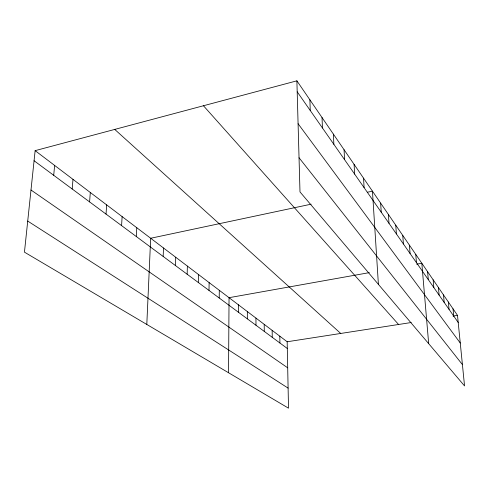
<?xml version="1.0" encoding="UTF-8"?>
<svg xmlns="http://www.w3.org/2000/svg" width="489" height="489" viewBox="0 0 489 489"><rect width="100%" height="100%" fill="white"/><g stroke="black" fill="none" stroke-linecap="round" stroke-linejoin="round"><path stroke-width="0.73" d="M238.363 312.196L238.381 304.763M228.54 372.74L229.048 297.685L369.311 272.636M219.213 298.003L219.304 290.301M209.005 290.429L209.127 282.587M198.326 282.514L198.497 274.518M187.153 274.231L187.373 266.083M175.447 265.551L175.716 257.251M163.173 256.456L163.497 247.984M146.804 324.451L150.673 238.259L311.145 204.182M136.315 236.542L136.773 227.715M121.584 225.625L122.122 216.609M106.034 214.096L106.657 204.885M89.591 201.902L90.306 192.489M72.183 188.992L72.995 179.359M53.704 175.3L54.64 165.441M35.135 150.649L24.45 252.159L288.51 408.174L287.171 341.762L35.135 150.649L296.884 80.826L457.496 315.35L464.55 385.949L299.995 191.914L296.884 80.826M367.282 192.263L372.453 191.162L378.407 284.372M416.671 264.176L421.818 263.253L428.682 343.651M287.171 341.762L411.218 322.526M453.065 316.041L457.496 315.35M27.72 221.077L288.107 388.119M30.99 190.007L287.697 367.826M34.071 160.74L287.306 348.486M114.738 129.414L340.735 333.455M203.455 105.746L398.584 324.488M299.042 157.745L462.417 364.598M298.088 123.723L460.265 343.021M297.196 91.804L458.211 322.483M453.022 308.81L453.731 316.065M448.358 302L449.067 309.384M443.499 294.904L444.201 302.416M438.425 287.501L439.134 295.148M433.138 279.775L433.835 287.563M427.606 271.701L428.303 279.635M415.766 254.408L416.445 262.648M409.415 245.142L410.088 253.54M402.753 235.411L403.413 243.98M395.754 225.191L396.402 233.931M388.388 214.439L389.024 223.363M380.631 203.112L381.249 212.226M363.541 178.149L364.109 187.666M354.091 164.359L354.635 174.096M344.06 149.713L344.568 159.677M333.394 134.133L333.865 144.341M322.025 117.531L322.447 127.984M309.885 99.805L310.252 110.514M279.806 336.175L279.922 343.009M272.153 330.375L272.251 337.318M264.207 324.348L264.274 331.408M255.943 318.082L255.985 325.258M247.342 311.56L247.355 318.865"/></g></svg>
